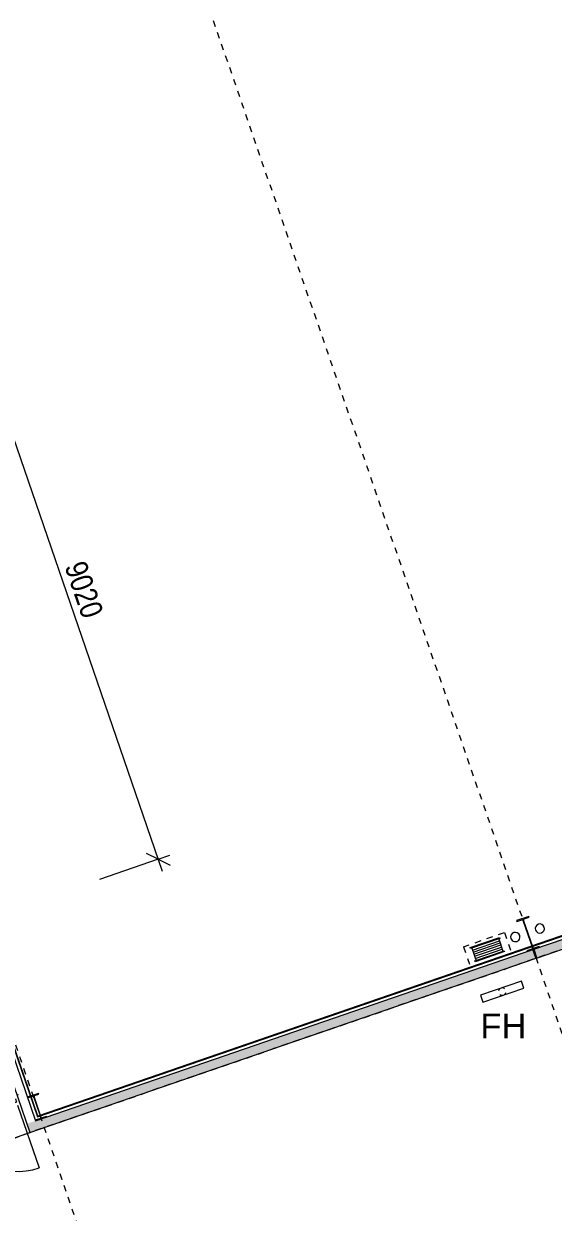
# Model space of a CAD drawing. Header units: metres. Extents: x -2477 to -2300, y 3875 to 4051.
# Drawn here: x -2445.39 to -2436.84, y 3956.53 to 3975.72 of the extents above; entities that cross this region are included whole.
import ezdxf

# ---------------------------------------------------------------- set-up
doc = ezdxf.new("R2010")
doc.units = ezdxf.units.M
for name, pattern in [('Grid Line', [0.021, 0.012, -0.003, 0.003, -0.003]), ('Hidden', [0.006, 0.004, -0.002]), ('Overhead', [0.004, 0.0025, -0.0015])]:
    doc.linetypes.add(name, pattern=pattern)
for name, color, linetype, lineweight in [('A-ANNO-DIMS', 211, 'Continuous', 5), ('A-ANNO-DIMS-200', 211, 'Continuous', 5), ('A-DOOR', 31, 'Continuous', 5), ('A-FLOR', 192, 'Continuous', 5), ('A-FLOR-OVHD', 1, 'Overhead', 5), ('A-WALL', 113, 'Continuous', 5), ('A-WALL-FNSH', 113, 'Continuous', 13), ('A-WALL-PATT', 111, 'Continuous', 13), ('F-FIRE', 13, 'Continuous', 5), ('F-FIRE-IDEN', 13, 'Continuous', 5), ('P-SANR-FIXT', 6, 'Continuous', 5), ('P-SANR-FIXT-HDLN', 131, 'Hidden', 5), ('S-BEAM', 12, 'Continuous', 5), ('S-GRID', 1, 'Continuous', 5)]:
    doc.layers.add(name, color=color, linetype=linetype, lineweight=lineweight)
doc.styles.add('Arial Narrow_1', font='ARIALN.TTF', dxfattribs={"height": 0.36})
doc.styles.add('Arial_3', font='arial.ttf', dxfattribs={"height": 0.4})
doc.dimstyles.new('1_8-CON-Diagonal-_mm_', dxfattribs={"dimscale": 0.3048, "dimtxt": 0.368435, "dimasz": 0.984252, "dimexe": 0.656168, "dimexo": 0.0625, "dimgap": 0, "dimtad": 1, "dimdec": 0, "dimlfac": 1000, "dimzin": 0, "dimdsep": 46, "dimtxsty": 'Arial Narrow_1', "dimblk1": 'OBLIQUE', "dimblk2": 'OBLIQUE', "dimsah": 1, "dimcen": 0.09, "dimdle": 0.656168, "dimazin": 0, "dimtfac": 1, "dimtdec": 4, "dimtix": 1, "dimtmove": 0, "dimatfit": 3, "dimfxl": 3.28084, "dimfxlon": 1, "dimtvp": 1, "dimtolj": 1, "dimtzin": 0, "dimlwd": 13, "dimlwe": 13, "dimarcsym": 2})
pattern_1 = [(0, (0, 0), (0.8128, 0.2032), [0.06706, -0.54254, 0.06706, -0.54254, -3.251]), (0, (0, 0), (0.8128, 0.2032), [-1.219, 0.06706, -1.152, 0.06706, -0.54254, -1.422]), (0, (0, 0), (0.8128, 0.2032), [-3.048, 0.06706, -0.33934, 0.06706, -0.94894]), (120, (0.3048, 0.1016), (-0.582376362, 0.602305448), [0.06706, -0.54254, 0.06706, -0.54254, -3.251]), (120, (0.3048, 0.1016), (-0.582376362, 0.602305448), [-1.219, 0.06706, -1.152, 0.06706, -0.54254, -1.422]), (120, (0.3048, 0.1016), (-0.582376362, 0.602305448), [-3.048, 0.06706, -0.33934, 0.06706, -0.94894]), (240, (0.4064, 0.508), (-0.230423638, -0.805505448), [0.06706, -0.54254, 0.06706, -0.54254, -3.251]), (240, (0.4064, 0.508), (-0.230423638, -0.805505448), [-1.219, 0.06706, -1.152, 0.06706, -0.54254, -1.422]), (240, (0.4064, 0.508), (-0.230423638, -0.805505448), [-3.048, 0.06706, -0.33934, 0.06706, -0.94894])]
pattern_2 = [(50, (0, 0), (1.45712932, -0.12721804), [0.1524, -1.676]), (355, (0, 0), (-0.281945, 1.5283891), [0.12192, -1.341]), (100.451, (0.1215, -0.0106), (1.1754654, 1.40045604), [0.12952, -1.425]), (46.184, (0, 0.4064), (2.1690393, -0.336383), [0.2286, -2.515]), (96.636, (0.1807, 0.3784), (1.8989447, 1.9797078), [0.19428, -2.137]), (351.184, (0, 0.4064), (1.8987952, 1.9793723), [0.18288, -2.012]), (21, (0.2032, 0.3048), (1.2127575, -0.81769772), [0.1524, -1.676]), (326, (0.2032, 0.3048), (0.4943831, 1.4734489), [0.12192, -1.341]), (71.451, (0.3043, 0.2366), (1.70703975, 0.65498953), [0.12952, -1.425]), (37.5, (0, 0), (0.02470865, 0.67643463), [0.06706, -1.258, 0.06706, -1.294, -1.346]), (37.5, (0, 0), (0.02470865, 0.67643463), [-2.686, 0.06706, -1.279]), (7.5, (0, 0), (0.5345543, 0.80143977), [0.06706, -0.70917, 0.06706, -1.227, -0.51308]), (7.5, (0, 0), (0.5345543, 0.80143977), [-2.071, 0.06706, -0.44602]), (327.5, (-0.45314, 0), (1.08472329, -0.04582854), [0.06706, -0.44094, 0.06706, -1.518, -2.103]), (327.5, (-0.45314, 0), (1.08472329, -0.04582854), [-2.093, 0.06706, -2.036]), (317.5, (-0.6563, 0), (1.18503097, 0.20341692), [0.06706, -0.59334, 0.06706, -0.98552, -1.494]), (317.5, (-0.6563, 0), (1.18503097, 0.20341692), [-1.713, 0.06706, -1.426])]

# ---------------------------------------------------------------- blocks, each defined once
blk = doc.blocks.new('Structural Framing 21 - Structural Framing 1-750478-GA - Part A')
at = {"layer": 'S-BEAM', "lineweight": 13}
for p, q in [((-2445.154, 3958.448), (-2445.323, 3958.39)), ((-2445.323, 3958.39), (-2445.319, 3958.38)), ((-2445.319, 3958.38), (-2445.249, 3958.404)), ((-2445.235, 3958.397), (-2445.118, 3958.058)), ((-2445.111, 3958.06), (-2445.228, 3958.399)), ((-2445.221, 3958.413), (-2445.151, 3958.438)), ((-2445.151, 3958.438), (-2445.154, 3958.448)), ((-2445.125, 3958.043), (-2445.195, 3958.019)), ((-2445.195, 3958.019), (-2445.191, 3958.009)), ((-2445.191, 3958.009), (-2445.023, 3958.067)), ((-2445.027, 3958.077), (-2445.096, 3958.053)), ((-2445.023, 3958.067), (-2445.027, 3958.077))]:
    blk.add_line(p, q, dxfattribs=at)
for centre, start, end in [((-2445.246, 3958.393), 19.0004, 109.0004), ((-2445.217, 3958.403), 109.0004, 199.0004), ((-2445.129, 3958.054), 289.0004, 19.0004), ((-2445.1, 3958.064), 199.0004, 289.0004)]:
    blk.add_arc(centre, 0.0114, start, end, dxfattribs=at)
blk = doc.blocks.new('Structural Framing 30 - Structural Framing 1-951963-GA - Part A')
at = {"layer": 'S-BEAM', "lineweight": 13}
for p, q in [((-2437.238, 3961.306), (-2437.436, 3961.238)), ((-2437.436, 3961.238), (-2437.431, 3961.225)), ((-2437.431, 3961.225), (-2437.35, 3961.253)), ((-2437.333, 3961.245), (-2437.178, 3960.797)), ((-2437.169, 3960.8), (-2437.323, 3961.248)), ((-2437.315, 3961.266), (-2437.234, 3961.293)), ((-2437.234, 3961.293), (-2437.238, 3961.306)), ((-2437.187, 3960.779), (-2437.268, 3960.751)), ((-2437.264, 3960.739), (-2437.066, 3960.807)), ((-2437.07, 3960.819), (-2437.151, 3960.791)), ((-2437.066, 3960.807), (-2437.07, 3960.819)), ((-2437.268, 3960.751), (-2437.264, 3960.739))]:
    blk.add_line(p, q, dxfattribs=at)
for centre, start, end in [((-2437.346, 3961.24), 19.0004, 109.0004), ((-2437.31, 3961.252), 109.0004, 199.0004), ((-2437.192, 3960.792), 289.0004, 19.0004), ((-2437.156, 3960.804), 199.0004, 289.0004)]:
    blk.add_arc(centre, 0.014, start, end, dxfattribs=at)
blk = doc.blocks.new('Hydrant_double2 - Hydrant_double-1019330-GA - Part A')
at = {"layer": 'F-FIRE'}
for p, q in [((-2397.509, 3973.38), (-2398.171, 3973.152)), ((-2398.132, 3973.039), (-2397.47, 3973.267)), ((-2397.47, 3973.267), (-2397.509, 3973.38)), ((-2398.171, 3973.152), (-2398.132, 3973.039))]:
    blk.add_line(p, q, dxfattribs=at)
for start, end in [(51.9968, 166.004), (231.9968, 346.004)]:
    blk.add_arc((-2397.82, 3973.209), 0.06, start, end, dxfattribs=at)
blk = doc.blocks.new('Plumbing_FHR_AAA - 500mm Dia x 240mm D-1557692-GA - Part A')
at = {"layer": 'P-SANR-FIXT'}
for p, q in [((-0.125, 0.4045), (0.375, 0.4045)), ((-0.125, 0.3895), (-0.125, 0.4045)), ((0.375, 0.3895), (-0.125, 0.3895)), ((-0.105, 0.3895), (-0.105, 0.1795)), ((0.355, 0.3895), (0.355, 0.1795)), ((0.375, 0.4045), (0.375, 0.3895)), ((-0.105, 0.3545), (0.355, 0.3545)), ((-0.105, 0.3195), (0.355, 0.3195)), ((-0.105, 0.2845), (0.355, 0.2845)), ((-0.105, 0.2495), (0.355, 0.2495)), ((-0.105, 0.2145), (0.355, 0.2145)), ((-0.125, 0.1795), (0.375, 0.1795)), ((-0.125, 0.1645), (-0.125, 0.1795)), ((0.375, 0.1645), (-0.125, 0.1645)), ((0.375, 0.1795), (0.375, 0.1645))]:
    blk.add_line(p, q, dxfattribs=at)
at = {"layer": 'P-SANR-FIXT-HDLN'}
for p, q in [((-0.225, 0.4545), (-0.225, 0.1045)), ((-0.225, 0.4545), (0.475, 0.4545)), ((0.475, 0.4545), (0.475, 0.1045))]:
    blk.add_line(p, q, dxfattribs=at)
blk = doc.blocks.new('Downpipe - L Spreader - Default-3251983-GA - Part A')
at = {"layer": 'P-SANR-FIXT'}
for start, end in [(360, 180), (180, 360)]:
    blk.add_arc((-0.04, -0.15), 0.075, start, end, dxfattribs=at)
blk = doc.blocks.new('Downpipe - L Spreader - Default-3252010-GA - Part A')
at = {"layer": 'P-SANR-FIXT'}
for start, end in [(0, 180), (180, 0)]:
    blk.add_arc((-0.04, 0.15), 0.075, start, end, dxfattribs=at)
blk = doc.blocks.new('Curtain_Wall_Louvre_DoubleDoor - Louvre Double Door-3474692-GA - Part A')
at = {"layer": 'A-DOOR'}
for p, q in [((-1.072, 0.042), (-1.072, 1.114)), ((1.072, 0.042), (1.072, 1.114)), ((-1.072, -0.065), (-1.072, -0.008)), ((-1.072, -0.008), (1.028, -0.008)), ((-1.072, -0.067), (-1.072, -0.065)), ((1.028, -0.065), (-1.072, -0.065)), ((1.028, -0.067), (-1.072, -0.067)), ((1.028, -0.008), (1.028, -0.065)), ((1.028, -0.065), (1.028, -0.067))]:
    blk.add_line(p, q, dxfattribs=at)
for centre, start, end in [((-1.072, 0.042), 360, 90), ((1.072, 0.042), 90, 180)]:
    blk.add_arc(centre, 1.072, start, end, dxfattribs=at)
blk = doc.blocks.new('DIMBLOCK2-GA - Part A')
at = {"layer": 'A-ANNO-DIMS-200', "lineweight": 13}
for p, q in [((-2446.222, 3970.947), (-2443.158, 3962.039)), ((-2446.157, 3970.758), (-2447.103, 3970.433)), ((-2446.157, 3970.758), (-2446.348, 3970.851)), ((-2446.157, 3970.758), (-2445.968, 3970.823)), ((-2446.157, 3970.758), (-2445.966, 3970.665)), ((-2443.223, 3962.228), (-2443.414, 3962.321)), ((-2443.223, 3962.228), (-2444.169, 3961.903)), ((-2443.223, 3962.228), (-2443.034, 3962.293)), ((-2443.223, 3962.228), (-2443.032, 3962.135))]:
    blk.add_line(p, q, dxfattribs=at)
at = {"layer": 'A-ANNO-DIMS-200', "color": 0, "lineweight": 13, "insert": (-2444.398, 3967.076), "char_height": 0.36, "width": 1.09478, "attachment_point": 1, "rotation": 288.9831, "line_spacing_factor": 0.974696, "style": 'Arial Narrow_1'}
blk.add_mtext('9020', dxfattribs=at)
blk = doc.blocks.new('_Oblique')
at = {"color": 0, "linetype": 'ByBlock', "lineweight": -2}
blk.add_line((-0.5, -0.5), (0.5, 0.5), dxfattribs=at)

msp = doc.modelspace()

# ---------------------------------------------------------------- hatches: boundary and pattern name
at = {"layer": 'A-WALL-PATT', "lineweight": 5}
h = msp.add_hatch(dxfattribs=at)
h.set_pattern_fill('FP_1', color=256, style=0, pattern_type=2)
h.set_pattern_definition(pattern_1)
h.paths.add_polyline_path([(-2445.1709, 3958.0688), (-2422.1856, 3965.9834), (-2422.1886, 3965.9919), (-2445.1738, 3958.0773)])
h.paths.add_polyline_path([(-2420.4213, 3966.591), (-2406.5606, 3971.3637), (-2406.5635, 3971.3722), (-2420.424, 3966.5988), (-2420.4227, 3966.595)])
h.paths.add_polyline_path([(-2399.0097, 3973.9637), (-2397.7579, 3974.3948), (-2397.7609, 3974.4033), (-2399.0126, 3973.9722)])
h = msp.add_hatch(dxfattribs=at)
h.set_pattern_fill('FP_2', color=256, style=0, pattern_type=2)
h.set_pattern_definition(pattern_2)
h.paths.add_polyline_path([(-2445.2948, 3957.8146), (-2437.1331, 3960.625), (-2437.1269, 3960.6377), (-2437.1725, 3960.7701), (-2445.3437, 3957.9564)])
h.paths.add_polyline_path([(-2437.1, 3960.6364), (-2427.2997, 3964.011), (-2427.2935, 3964.0237), (-2427.3391, 3964.156), (-2437.1583, 3960.7749), (-2437.1127, 3960.6426)])
h.paths.add_polyline_path([(-2427.2666, 3964.0224), (-2422.1208, 3965.795), (-2422.1694, 3965.9362), (-2427.3249, 3964.1609), (-2427.2793, 3964.0285)])
h.paths.add_polyline_path([(-2420.3562, 3966.4019), (-2417.4663, 3967.3969), (-2417.4601, 3967.4096), (-2417.5057, 3967.542), (-2420.405, 3966.5437), (-2420.357, 3966.4042)])
h.paths.add_polyline_path([(-2417.4332, 3967.4083), (-2406.4955, 3971.1746), (-2406.5443, 3971.3164), (-2417.4915, 3967.5469), (-2417.446, 3967.4145)])
h.paths.add_polyline_path([(-2398.9446, 3973.7746), (-2397.6928, 3974.2057), (-2397.7417, 3974.3475), (-2398.9934, 3973.9165)])
h = msp.add_hatch(dxfattribs=at)
h.set_pattern_fill('FP_2', color=256, style=0, pattern_type=2)
h.set_pattern_definition(pattern_2)
h.paths.add_polyline_path([(-2445.3437, 3957.9564), (-2445.2019, 3958.0053), (-2449.2803, 3969.8497), (-2449.4222, 3969.8009), (-2447.8031, 3965.1043), (-2446.4337, 3961.1345), (-2446.4376, 3961.1332), (-2445.36, 3958.0037)])
h = msp.add_hatch(dxfattribs=at)
h.set_pattern_fill('FP_1', color=256, style=0, pattern_type=2)
h.set_pattern_definition(pattern_1)
h.paths.add_polyline_path([(-2445.1738, 3958.0773), (-2445.1653, 3958.0802), (-2449.2245, 3969.8689), (-2449.2331, 3969.866), (-2445.1967, 3958.1438)])

# ---------------------------------------------------------------- linework, layer by layer
at = {"layer": 'A-FLOR'}
for p, q in [((-2437.1596, 3960.7328), (-2437.1455, 3960.7377)), ((-2437.1331, 3960.625), (-2437.1, 3960.6364)), ((-2448.4979, 3956.7116), (-2445.2948, 3957.8146))]:
    msp.add_line(p, q, dxfattribs=at)
msp.add_arc((-2442.4407, 3964.627), 9.9671, 232.57489, 270, dxfattribs=at)
at = {"layer": 'A-FLOR-OVHD'}
msp.add_line((-2446.337, 3957.456), (-2341.0515, 3993.7087), dxfattribs=at)
at = {"layer": 'A-WALL'}
for p, q in [((-2458.0636, 3995.5112), (-2445.1709, 3958.0688)), ((-2445.1709, 3958.0688), (-2422.1856, 3965.9834))]:
    msp.add_line(p, q, dxfattribs=at)
at = {"layer": 'A-WALL', "color": 250, "lineweight": 13}
for p, q in [((-2451.662, 3976.7664), (-2445.2019, 3958.0053)), ((-2437.1583, 3960.7749), (-2427.3391, 3964.156)), ((-2437.1, 3960.6364), (-2427.2997, 3964.011)), ((-2446.4376, 3961.1332), (-2445.2948, 3957.8146)), ((-2445.2019, 3958.0053), (-2437.1725, 3960.7701)), ((-2437.1269, 3960.6377), (-2437.1725, 3960.7701)), ((-2437.1583, 3960.7749), (-2437.1127, 3960.6426)), ((-2445.2948, 3957.8146), (-2437.1331, 3960.625)), ((-2437.1331, 3960.625), (-2437.1269, 3960.6377)), ((-2437.1127, 3960.6426), (-2437.1, 3960.6364))]:
    msp.add_line(p, q, dxfattribs=at)
at = {"layer": 'A-WALL', "color": 7}
msp.add_line((-2437.1725, 3960.7701), (-2437.1583, 3960.7749), dxfattribs=at)
at = {"layer": 'A-WALL-FNSH', "color": 7, "lineweight": 5}
for p, q in [((-2445.1653, 3958.0802), (-2458.0522, 3995.5057)), ((-2422.1886, 3965.9919), (-2445.1653, 3958.0802))]:
    msp.add_line(p, q, dxfattribs=at)
at = {"layer": 'S-GRID', "linetype": 'Grid Line'}
for p, q in [((-2434.4824, 3952.9821), (-2456.0546, 4015.6308)), ((-2442.4287, 3950.2459), (-2464.0009, 4012.8946)), ((-2337.6975, 3994.8642), (-2467.1847, 3950.2771))]:
    msp.add_line(p, q, dxfattribs=at)

# ---------------------------------------------------------------- block references
at = {"layer": 'A-DOOR', "rotation": 199.0637739537277}
msp.add_blockref('Curtain_Wall_Louvre_DoubleDoor - Louvre Double Door-3474692-GA - Part A', (-2446.5208, 3957.9493), dxfattribs=at)
at = {"layer": 'F-FIRE'}
msp.add_blockref('Hydrant_double2 - Hydrant_double-1019330-GA - Part A', (-39.8472, -13.1171), dxfattribs=at)
at = {"layer": 'P-SANR-FIXT'}
for name, p, rotation in [('Downpipe - L Spreader - Default-3251983-GA - Part A', (-2437.0704, 3961.2653), 19.00040711873622), ('Plumbing_FHR_AAA - 500mm Dia x 240mm D-1557692-GA - Part A', (-2437.9323, 3960.4603), 19.00040712021113), ('Downpipe - L Spreader - Default-3252010-GA - Part A', (-2437.5428, 3961.1026), 199.0004071186972)]:
    msp.add_blockref(name, p, dxfattribs=dict(at, rotation=rotation))
at = {"layer": 'S-BEAM'}
for name in ['Structural Framing 30 - Structural Framing 1-951963-GA - Part A', 'Structural Framing 21 - Structural Framing 1-750478-GA - Part A']:
    msp.add_blockref(name, (0, 0), dxfattribs=at)

# ---------------------------------------------------------------- texts
at = {"layer": 'F-FIRE-IDEN', "insert": (-2438.0193, 3959.7362), "char_height": 0.4, "width": 0.913924, "attachment_point": 1, "style": 'Arial_3'}
msp.add_mtext('FH', dxfattribs=at)

# ---------------------------------------------------------------- dimensions: what is measured, and where the dimension line sits
at = {"layer": 'A-ANNO-DIMS', "lineweight": 13}
dim = msp.add_linear_dim(base=(-2443.223, 3962.2284), p1=(-2447.1027, 3970.4325), p2=(-2444.1686, 3961.9031), angle=288.98314, dimstyle='1_8-CON-Diagonal-_mm_', override={"dimpost": '<>', "dimfxl": 9.02}, dxfattribs=at)
dim.commit()
dim.dimension.update_dxf_attribs({"geometry": 'DIMBLOCK2-GA - Part A', "text_midpoint": (-2444.5162, 3966.5529)})

doc.saveas('drawing.dxf')
